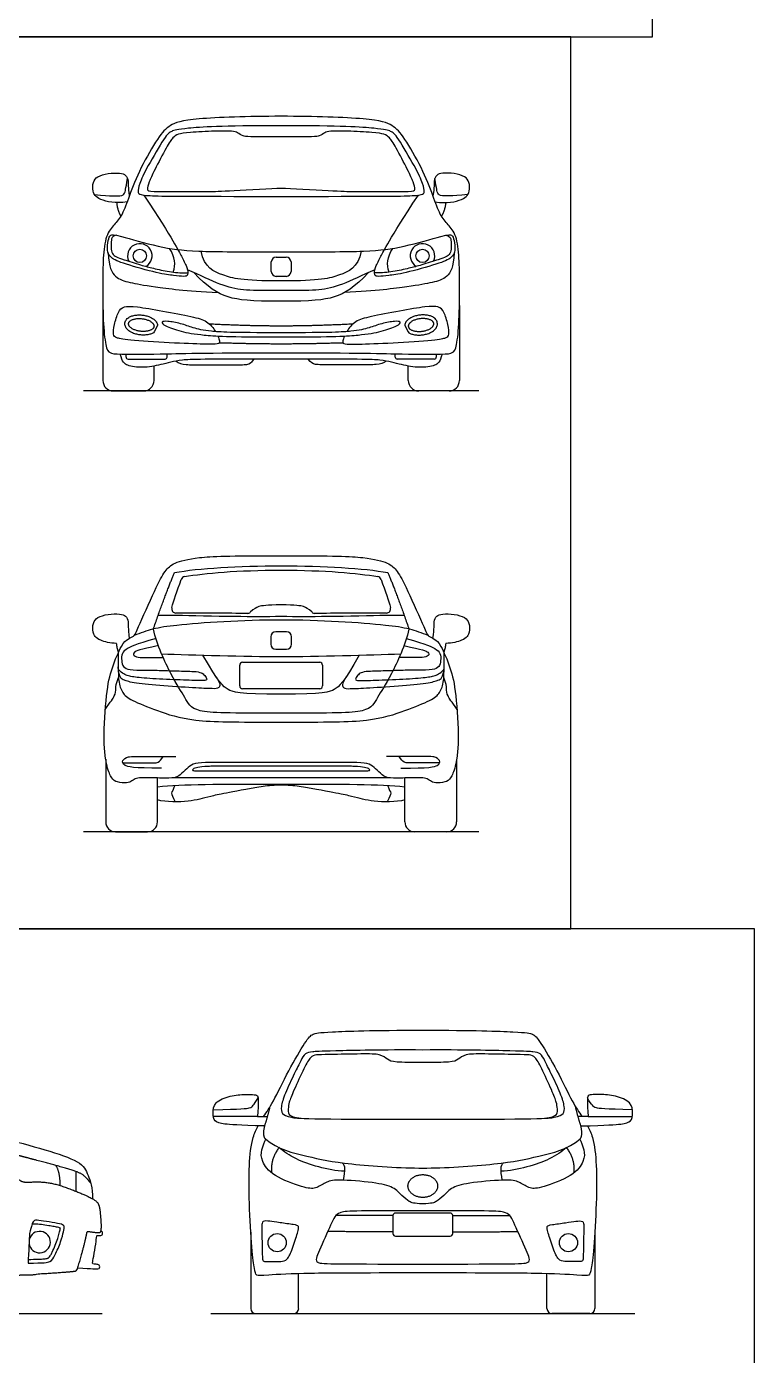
# Model space of a CAD drawing. Header units: millimetres. Extents: x 0.5 to 46.1, y 0.3 to 28.2.
# Drawn here: x 16.62 to 20.35, y 7.51 to 14.32 of the extents above; entities that cross this region are included whole.
import ezdxf

# ---------------------------------------------------------------- set-up
doc = ezdxf.new("R2010")
doc.units = ezdxf.units.MM
for name, color, linetype, true_color in [('AG-DIAGRAM', 7, 'Continuous', 0xfecc66), ('AG-TRANSPORT', 7, 'Continuous', 0x66ccff), ('X-VPRT', 6, 'Continuous', 0xff00ff)]:
    doc.layers.add(name, color=color, linetype=linetype, true_color=true_color)

msp = doc.modelspace()

# ---------------------------------------------------------------- linework, layer by layer
at = {"layer": 'AG-DIAGRAM'}
msp.add_line((12.3647, 7.7245), (17.0037, 7.7245), dxfattribs=at)
for points in [[(18.935, 12.4534), (16.9084, 12.4534)], [(18.935, 10.1938), (16.9084, 10.1938)], [(17.5602, 7.7245), (19.7361, 7.7245)]]:
    msp.add_lwpolyline(points, dxfattribs=at)
at = {"layer": 'AG-TRANSPORT'}
for p, q in [((17.8008, 8.7343), (17.8522, 8.7343)), ((19.4955, 8.7343), (19.7231, 8.7343))]:
    msp.add_line(p, q, dxfattribs=at)
msp.add_lwpolyline([(18.4796, 10.4699), (17.9217, 10.4699), (17.3638, 10.4699)], dxfattribs=at)
for centre, radius in [((17.1969, 13.1456), 0.034), ((18.6465, 13.1456), 0.034), ((17.9013, 8.0879), 0.0466), ((19.395, 8.0879), 0.0466)]:
    msp.add_circle(centre, radius, dxfattribs=at)
for centre, radius, start, end in [((17.1969, 13.1456), 0.0628, 300.75395, 205.43953), ((18.6465, 13.1456), 0.0628, 334.56047, 239.24605), ((17.8957, 13.1144), 0.0246, 90, 180), ((17.9477, 13.1144), 0.0246, 0, 90), ((17.8957, 13.0653), 0.0246, 180, 270), ((17.9477, 13.0653), 0.0246, 270, 0), ((17.0606, 12.8906), 0.0533, 173.22701, 180), ((18.7828, 12.8906), 0.0533, 360, 6.77299), ((17.1365, 12.6272), 0.0105, 180, 270), ((17.3262, 12.6272), 0.0105, 270, 360), ((18.5172, 12.6272), 0.0105, 180, 270), ((18.707, 12.6272), 0.0105, 270, 0), ((17.0606, 12.5067), 0.0533, 180, 270), ((17.2164, 12.5067), 0.0533, 270, 0), ((18.627, 12.5067), 0.0533, 180, 270), ((18.7828, 12.5067), 0.0533, 270, 0), ((17.4301, 11.48), 0.0219, 99.92053, 159.78642), ((18.4133, 11.48), 0.0219, 20.21358, 80.07947), ((17.3821, 11.3367), 0.0219, 164.47433, 269.75123), ((17.7487, 11.3353), 0.0219, 269.81778, 312.21318), ((18.0947, 11.3353), 0.0219, 227.78682, 270.18222), ((18.4613, 11.3367), 0.0219, 270.24877, 15.52567), ((17.8951, 11.1927), 0.0266, 90, 180), ((17.9483, 11.1927), 0.0266, 360, 90), ((17.8951, 11.1563), 0.0266, 180, 270), ((17.9483, 11.1563), 0.0266, 270, 0), ((17.7242, 11.0479), 0.0148, 90, 180), ((18.1192, 11.0479), 0.0148, 360, 90), ((17.7242, 10.9416), 0.0148, 180, 270), ((18.1192, 10.9416), 0.0148, 270, 0), ((17.0722, 10.2443), 0.0505, 180, 270), ((17.2369, 10.2443), 0.0505, 270, 0), ((18.6065, 10.2443), 0.0505, 180, 270), ((18.7712, 10.2443), 0.0505, 270, 0), ((18.5081, 8.2264), 0.0132, 90, 180), ((18.7882, 8.2264), 0.0132, 0, 90), ((16.6833, 8.0907), 0.0549, 188.44222, 166.91617), ((18.5081, 8.1345), 0.0132, 180, 270), ((18.7882, 8.1345), 0.0132, 270, 0), ((17.7916, 7.75), 0.0255, 180, 270), ((17.986, 7.75), 0.0255, 270, 0), ((19.3103, 7.75), 0.0255, 180, 270), ((19.5048, 7.75), 0.0255, 270, 0)]:
    msp.add_arc(centre, radius, start, end, dxfattribs=at)
for points, degree in [([(17.9217, 13.8612), (17.7493, 13.8612), (17.4397, 13.8505), (17.347, 13.8175), (17.2942, 13.7606), (17.1985, 13.5957), (17.1387, 13.446), (17.1078, 13.3524), (17.0653, 13.3063), (17.0214, 13.2552), (17.0073, 13.1364), (17.0073, 13.0025), (17.0073, 12.806), (17.0214, 12.6743), (17.0408, 12.6455), (17.079, 12.6419), (17.2726, 12.6411), (17.5188, 12.6491), (17.9217, 12.6491)], 3), ([(17.9217, 12.6491), (18.3246, 12.6491), (18.5708, 12.6411), (18.7644, 12.6419), (18.8026, 12.6455), (18.822, 12.6743), (18.8361, 12.806), (18.8361, 13.0025), (18.8361, 13.1364), (18.822, 13.2552), (18.7781, 13.3063), (18.7356, 13.3524), (18.7047, 13.446), (18.6449, 13.5957), (18.5492, 13.7606), (18.4964, 13.8175), (18.4037, 13.8505), (18.0941, 13.8612), (17.9217, 13.8612)], 3), ([(17.9217, 13.8131), (17.6102, 13.8131), (17.4033, 13.7985), (17.3565, 13.7848), (17.332, 13.7668), (17.2292, 13.5935), (17.1914, 13.509), (17.1853, 13.4721), (17.1938, 13.4509), (17.4229, 13.4509), (17.9217, 13.4509)], 3), ([(17.9217, 13.4509), (18.4205, 13.4509), (18.6496, 13.4509), (18.6581, 13.4721), (18.652, 13.509), (18.6142, 13.5935), (18.5114, 13.7668), (18.4869, 13.7848), (18.4401, 13.7985), (18.2332, 13.8131), (17.9217, 13.8131)], 3), ([(17.9217, 13.4926), (17.9712, 13.4926), (18.2074, 13.478), (18.289, 13.4751), (18.45, 13.4751), (18.5934, 13.4751), (18.6126, 13.4803), (18.6004, 13.5241), (18.5765, 13.5754), (18.5048, 13.7141), (18.4768, 13.7538), (18.4535, 13.7707), (18.4021, 13.7789), (18.254, 13.7859), (18.1654, 13.7859), (18.1467, 13.7795), (18.1199, 13.7567), (18.0878, 13.7561), (17.9217, 13.7561)], 3), ([(17.1315, 13.4225), (17.0735, 13.4131), (16.9767, 13.4329), (16.9526, 13.4759), (16.9564, 13.5255), (16.9757, 13.5524), (17.0338, 13.5709), (17.0981, 13.5709), (17.1269, 13.5619), (17.1392, 13.5321), (17.1363, 13.5), (17.143, 13.4539)], 3), ([(18.7119, 13.4225), (18.7699, 13.4131), (18.8667, 13.4329), (18.8908, 13.4759), (18.887, 13.5255), (18.8677, 13.5524), (18.8096, 13.5709), (18.7453, 13.5709), (18.7165, 13.5619), (18.7042, 13.5321), (18.7071, 13.5), (18.7004, 13.4539)], 3), ([(16.964, 13.46), (17.0559, 13.4523), (17.1045, 13.4528), (17.1201, 13.4617), (17.1244, 13.4886), (17.1338, 13.5421)], 3), ([(18.8795, 13.46), (18.7875, 13.4523), (18.7389, 13.4528), (18.7233, 13.4617), (18.719, 13.4886), (18.7096, 13.5421)], 3), ([(17.0778, 13.4189), (17.0815, 13.3786), (17.0998, 13.3497)], 2), ([(18.7656, 13.4189), (18.7619, 13.3786), (18.7436, 13.3497)], 2), ([(17.0342, 13.1618), (17.0377, 13.0866), (17.0674, 13.0323), (17.1409, 13.0084), (17.2499, 12.9903), (17.4301, 12.9658), (17.5986, 12.9573)], 3), ([(17.3676, 13.0625), (17.382, 13.1023), (17.3785, 13.1386), (17.3494, 13.184)], 3), ([(18.8092, 13.1618), (18.8057, 13.0866), (18.776, 13.0323), (18.7025, 13.0084), (18.5935, 12.9903), (18.4133, 12.9658), (18.2448, 12.9573)], 3), ([(18.4758, 13.0625), (18.4615, 13.1023), (18.4649, 13.1386), (18.494, 13.184)], 3), ([(17.8711, 13.0653), (17.8711, 13.0898), (17.8711, 13.1144)], 2), ([(17.8957, 13.1389), (17.9217, 13.1389), (17.9477, 13.1389)], 2), ([(17.9723, 13.1144), (17.9723, 13.0898), (17.9723, 13.0653)], 2), ([(17.9217, 12.968), (17.814, 12.968), (17.7242, 12.968), (17.6157, 12.9919), (17.5084, 13.0456), (17.4415, 13.0738)], 3), ([(17.9217, 12.9134), (17.766, 12.9134), (17.6435, 12.9227), (17.5462, 12.9839), (17.474, 13.0598)], 3), ([(17.9477, 13.0407), (17.9217, 13.0407), (17.8957, 13.0407)], 2), ([(18.4019, 13.0738), (18.335, 13.0456), (18.2277, 12.9919), (18.1193, 12.968), (18.0295, 12.968), (17.9217, 12.968)], 3), ([(18.3694, 13.0598), (18.2973, 12.9839), (18.1999, 12.9227), (18.0774, 12.9134), (17.9217, 12.9134)], 3), ([(17.0073, 12.8906), (17.0073, 12.6986), (17.0073, 12.5067)], 2), ([(18.8361, 12.8906), (18.8361, 12.6986), (18.8361, 12.5067)], 2), ([(17.9217, 12.7516), (17.6641, 12.7516), (17.548, 12.758), (17.4675, 12.776), (17.4092, 12.8), (17.3328, 12.8128), (17.3054, 12.8087), (17.3189, 12.7883), (17.4052, 12.7574), (17.5119, 12.7393), (17.646, 12.73), (17.9217, 12.73)], 3), ([(17.9217, 12.73), (18.1974, 12.73), (18.3315, 12.7393), (18.4383, 12.7574), (18.5246, 12.7883), (18.538, 12.8087), (18.5106, 12.8128), (18.4342, 12.8), (18.3759, 12.776), (18.2954, 12.758), (18.1794, 12.7516), (17.9217, 12.7516)], 3), ([(17.9217, 12.786), (17.7568, 12.786), (17.5547, 12.7959)], 2), ([(18.2887, 12.7959), (18.0866, 12.786), (17.9217, 12.786)], 2), ([(17.9217, 12.6938), (17.7947, 12.6938), (17.6044, 12.6991)], 2), ([(18.2391, 12.6991), (18.0487, 12.6938), (17.9217, 12.6938)], 2), ([(17.9217, 12.6163), (17.5136, 12.6163), (17.4045, 12.6163), (17.3036, 12.586), (17.2109, 12.5697), (17.1252, 12.5831), (17.1077, 12.6011), (17.0961, 12.6425)], 3), ([(17.1259, 12.642), (17.1259, 12.6346), (17.1259, 12.6272)], 2), ([(17.1365, 12.6166), (17.2313, 12.6166), (17.3262, 12.6166)], 2), ([(17.3367, 12.6272), (17.3367, 12.6356), (17.3367, 12.644)], 2), ([(17.3838, 12.6066), (17.3959, 12.5939), (17.43, 12.5874), (17.5077, 12.5874), (17.6783, 12.5874), (17.7544, 12.5874), (17.7682, 12.597), (17.7835, 12.6163)], 3), ([(18.7473, 12.6425), (18.7357, 12.6011), (18.7182, 12.5831), (18.6325, 12.5697), (18.5398, 12.586), (18.4389, 12.6163), (18.3298, 12.6163), (17.9217, 12.6163)], 3), ([(18.4596, 12.6066), (18.4475, 12.5939), (18.4134, 12.5874), (18.3358, 12.5874), (18.1651, 12.5874), (18.089, 12.5874), (18.0752, 12.597), (18.0599, 12.6163)], 3), ([(18.5067, 12.6272), (18.5067, 12.6356), (18.5067, 12.644)], 2), ([(18.707, 12.6166), (18.6121, 12.6166), (18.5172, 12.6166)], 2), ([(18.7175, 12.642), (18.7175, 12.6346), (18.7175, 12.6272)], 2), ([(17.2697, 12.5067), (17.2697, 12.5437), (17.2697, 12.5808)], 2), ([(18.5737, 12.5067), (18.5737, 12.5437), (18.5737, 12.5808)], 2), ([(17.0606, 12.4534), (17.1385, 12.4534), (17.2164, 12.4534)], 2), ([(18.7828, 12.4534), (18.7049, 12.4534), (18.627, 12.4534)], 2), ([(17.9217, 10.5496), (17.612, 10.5496), (17.5193, 10.5496), (17.4672, 10.5423), (17.4385, 10.5193), (17.4015, 10.4829), (17.3791, 10.4683), (17.3171, 10.4693), (17.2087, 10.4704), (17.1769, 10.4698), (17.1572, 10.4532), (17.1342, 10.4422), (17.0769, 10.4469), (17.0524, 10.4646), (17.0285, 10.5188), (17.0073, 10.6433), (17.0248, 10.9169), (17.0509, 11.031), (17.1066, 11.1613), (17.1358, 11.1816), (17.1681, 11.1988), (17.1733, 11.205), (17.2822, 11.4541), (17.327, 11.5348), (17.3666, 11.5724), (17.4792, 11.6021), (17.6509, 11.609), (17.9217, 11.609)], 3), ([(17.9217, 11.609), (18.1925, 11.609), (18.3643, 11.6021), (18.4768, 11.5724), (18.5164, 11.5348), (18.5612, 11.4541), (18.6701, 11.205), (18.6753, 11.1988), (18.7076, 11.1816), (18.7368, 11.1613), (18.7925, 11.031), (18.8186, 10.9169), (18.8361, 10.6433), (18.815, 10.5188), (18.791, 10.4646), (18.7665, 10.4469), (18.7092, 10.4422), (18.6863, 10.4532), (18.6665, 10.4698), (18.6347, 10.4704), (18.5263, 10.4693), (18.4643, 10.4683), (18.4419, 10.4829), (18.4049, 10.5193), (18.3762, 10.5423), (18.3241, 10.5496), (18.2314, 10.5496), (17.9217, 10.5496)], 3), ([(17.2662, 11.2323), (17.3339, 11.4283), (17.375, 11.5225)], 2), ([(17.375, 11.5225), (17.4963, 11.545), (17.7031, 11.5569), (17.9217, 11.5569)], 3), ([(17.4263, 11.5016), (17.5317, 11.52), (17.6968, 11.5348), (17.9217, 11.5348)], 3), ([(17.9217, 11.5569), (18.1403, 11.5569), (18.3472, 11.545), (18.4684, 11.5225)], 3), ([(17.9217, 11.5348), (18.1466, 11.5348), (18.3118, 11.52), (18.4171, 11.5016)], 3), ([(18.4684, 11.5225), (18.5096, 11.4283), (18.5772, 11.2323)], 2), ([(17.3609, 11.3426), (17.3708, 11.3781), (17.387, 11.4264), (17.4095, 11.4875)], 3), ([(18.4339, 11.4875), (18.4564, 11.4264), (18.4726, 11.3781), (18.4825, 11.3426)], 3), ([(17.7487, 11.3133), (17.6462, 11.3137), (17.524, 11.3141), (17.382, 11.3148)], 3), ([(18.4614, 11.3148), (18.3194, 11.3141), (18.1972, 11.3137), (18.0947, 11.3133)], 3), ([(17.2798, 11.1837), (17.1698, 11.1544), (17.1273, 11.1306), (17.1035, 11.1107), (17.1022, 11.0701), (17.1106, 11.0373), (17.1389, 11.0232), (17.2206, 11.0219), (17.2914, 11.0219), (17.3859, 11.018), (17.4824, 11.0167), (17.5146, 11.0097), (17.5294, 10.9968), (17.5454, 10.9717), (17.5274, 10.9685), (17.4798, 10.9691), (17.3325, 10.9743), (17.191, 10.9826), (17.137, 10.9916), (17.1074, 11.0032), (17.0861, 11.0277)], 3), ([(17.9217, 10.8018), (17.6584, 10.8018), (17.4623, 10.8018), (17.4348, 10.8783), (17.3642, 10.9783), (17.2858, 11.1499), (17.2662, 11.2323)], 3), ([(17.8685, 11.1927), (17.8685, 11.1745), (17.8685, 11.1563)], 2), ([(17.9217, 11.2193), (17.9084, 11.2193), (17.8951, 11.2193)], 2), ([(18.5772, 11.2323), (18.5576, 11.1499), (18.4792, 10.9783), (18.4086, 10.8783), (18.3811, 10.8018), (18.185, 10.8018), (17.9217, 10.8018)], 3), ([(17.9483, 11.2193), (17.935, 11.2193), (17.9217, 11.2193)], 2), ([(17.9749, 11.1563), (17.9749, 11.1745), (17.9749, 11.1927)], 2), ([(18.5636, 11.1837), (18.6736, 11.1544), (18.7161, 11.1306), (18.7399, 11.1107), (18.7412, 11.0701), (18.7328, 11.0373), (18.7045, 11.0232), (18.6228, 11.0219), (18.5521, 11.0219), (18.4575, 11.018), (18.361, 11.0167), (18.3288, 11.0097), (18.3141, 10.9968), (18.298, 10.9717), (18.316, 10.9685), (18.3636, 10.9691), (18.5109, 10.9743), (18.6524, 10.9826), (18.7064, 10.9916), (18.736, 11.0032), (18.7573, 11.0277)], 3), ([(17.0878, 11.1144), (17.0801, 11.1347), (17.0778, 11.1592)], 2), ([(17.0851, 11.1086), (17.0862, 11.0269), (17.0854, 10.9634), (17.1061, 10.9038), (17.145, 10.8705), (17.28, 10.8165), (17.4555, 10.7561), (17.6882, 10.7561), (17.9217, 10.7561)], 3), ([(17.292, 11.1479), (17.1935, 11.1273), (17.1617, 11.1143), (17.1633, 11.0966), (17.1919, 11.0846), (17.2362, 11.0872), (17.3165, 11.0872)], 3), ([(17.3085, 11.106), (17.4677, 11.1006), (17.7395, 11.0921), (17.9217, 11.0921)], 3), ([(17.8951, 11.1297), (17.9084, 11.1297), (17.9217, 11.1297)], 2), ([(17.9217, 11.1297), (17.935, 11.1297), (17.9483, 11.1297)], 2), ([(17.9217, 10.7561), (18.1552, 10.7561), (18.3879, 10.7561), (18.5634, 10.8165), (18.6984, 10.8705), (18.7373, 10.9038), (18.758, 10.9634), (18.7572, 11.0269), (18.7583, 11.1086)], 3), ([(17.9217, 11.0921), (18.1039, 11.0921), (18.3757, 11.1006), (18.5349, 11.106)], 3), ([(18.5514, 11.1479), (18.6499, 11.1273), (18.6817, 11.1143), (18.6801, 11.0966), (18.6515, 11.0846), (18.6072, 11.0872), (18.5269, 11.0872)], 3), ([(18.7656, 11.1592), (18.7633, 11.1347), (18.7556, 11.1144)], 2), ([(17.588, 10.9887), (17.6124, 10.9504), (17.6045, 10.927), (17.574, 10.927), (17.5046, 10.9297), (17.3139, 10.9413), (17.1635, 10.955), (17.1108, 10.9721), (17.0989, 10.9796), (17.0865, 11.0083), (17.0859, 11.0394)], 3), ([(17.9217, 10.8993), (17.7007, 10.8993), (17.6469, 10.9192), (17.6017, 10.9573), (17.5208, 11.0993)], 3), ([(17.7094, 10.9416), (17.7094, 10.9947), (17.7094, 11.0479)], 2), ([(17.7242, 11.0626), (17.8229, 11.0626), (17.9217, 11.0626)], 2), ([(18.3226, 11.0993), (18.2417, 10.9573), (18.1965, 10.9192), (18.1427, 10.8993), (17.9217, 10.8993)], 3), ([(17.9217, 11.0626), (18.0205, 11.0626), (18.1192, 11.0626)], 2), ([(18.134, 11.0479), (18.134, 10.9947), (18.134, 10.9416)], 2), ([(18.2554, 10.9887), (18.231, 10.9504), (18.2389, 10.927), (18.2694, 10.927), (18.3388, 10.9297), (18.5295, 10.9413), (18.6799, 10.955), (18.7326, 10.9721), (18.7446, 10.9796), (18.7569, 11.0083), (18.7575, 11.0394)], 3), ([(17.0198, 10.8214), (17.0485, 10.8619), (17.0713, 10.8911), (17.0739, 10.9286), (17.0751, 10.9518), (17.0876, 10.9845)], 3), ([(18.8236, 10.8214), (18.7949, 10.8619), (18.7721, 10.8911), (18.7695, 10.9286), (18.7683, 10.9518), (18.7558, 10.9845)], 3), ([(17.9217, 10.9268), (17.8229, 10.9268), (17.7242, 10.9268)], 2), ([(18.1192, 10.9268), (18.0205, 10.9268), (17.9217, 10.9268)], 2), ([(17.0217, 10.5653), (17.0217, 10.4048), (17.0217, 10.2443)], 2), ([(17.3072, 10.5198), (17.1613, 10.5198), (17.1087, 10.5323), (17.1055, 10.5605), (17.1316, 10.5808), (17.1748, 10.5798), (17.3812, 10.5798)], 3), ([(17.1091, 10.5471), (17.2264, 10.5471), (17.2743, 10.5471), (17.2967, 10.5471), (17.3165, 10.5798)], 3), ([(18.5362, 10.5198), (18.6821, 10.5198), (18.7347, 10.5323), (18.7379, 10.5605), (18.7118, 10.5808), (18.6686, 10.5798), (18.4622, 10.5798)], 3), ([(18.7343, 10.5471), (18.617, 10.5471), (18.5691, 10.5471), (18.5467, 10.5471), (18.5269, 10.5798)], 3), ([(18.8217, 10.5653), (18.8217, 10.4048), (18.8217, 10.2443)], 2), ([(17.9217, 10.5299), (17.624, 10.5299), (17.5334, 10.5299), (17.4921, 10.5248), (17.4658, 10.5152), (17.4647, 10.5063), (17.4767, 10.5063), (17.9217, 10.5063)], 3), ([(17.9217, 10.5063), (18.3667, 10.5063), (18.3787, 10.5063), (18.3777, 10.5152), (18.3513, 10.5248), (18.31, 10.5299), (18.2194, 10.5299), (17.9217, 10.5299)], 3), ([(17.2874, 10.2443), (17.2874, 10.3569), (17.2874, 10.4696)], 2), ([(17.9217, 10.4367), (17.5977, 10.4367), (17.4185, 10.4367), (17.2874, 10.4227)], 3), ([(17.3748, 10.4298), (17.3695, 10.4081), (17.3502, 10.3919), (17.3674, 10.3742), (17.3773, 10.3477)], 3), ([(17.9217, 10.4324), (17.889, 10.4324), (17.8583, 10.4302), (17.829, 10.4266)], 3), ([(18.556, 10.4227), (18.4249, 10.4367), (18.2457, 10.4367), (17.9217, 10.4367)], 3), ([(18.0144, 10.4266), (17.9851, 10.4302), (17.9544, 10.4324), (17.9217, 10.4324)], 3), ([(18.4686, 10.4298), (18.4739, 10.4081), (18.4932, 10.3919), (18.476, 10.3742), (18.4661, 10.3477)], 3), ([(18.556, 10.2443), (18.556, 10.3569), (18.556, 10.4696)], 2), ([(17.0722, 10.1938), (17.1545, 10.1938), (17.2369, 10.1938)], 2), ([(18.7712, 10.1938), (18.6889, 10.1938), (18.6065, 10.1938)], 2), ([(18.6482, 9.0751), (18.4402, 9.0767), (18.1354, 9.0695), (18.0804, 9.0668), (18.0428, 9.0598), (18.0241, 9.0242), (17.9932, 8.962), (17.9379, 8.846), (17.9191, 8.7811), (17.9241, 8.7472), (17.9593, 8.73), (18.0425, 8.7202), (18.6482, 8.7202)], 3), ([(18.6482, 8.7202), (19.2538, 8.7202), (19.337, 8.73), (19.3722, 8.7472), (19.3773, 8.7811), (19.3584, 8.846), (19.3031, 8.962), (19.2722, 9.0242), (19.2535, 9.0598), (19.2159, 9.0668), (19.1609, 9.0695), (18.8561, 9.0767), (18.6482, 9.0751)], 3), ([(18.6482, 9.0115), (18.5932, 9.0115), (18.4973, 9.0115), (18.4676, 9.0249), (18.4337, 9.0554), (18.3483, 9.0554), (18.151, 9.0521), (18.0982, 9.0508), (18.0727, 9.0433), (18.043, 8.9914), (17.9827, 8.8611), (17.9596, 8.8021), (17.9601, 8.7811), (17.9513, 8.7322), (18.0235, 8.7255)], 3), ([(19.2728, 8.7255), (19.3451, 8.7322), (19.3363, 8.7811), (19.3367, 8.8021), (19.3136, 8.8611), (19.2533, 8.9914), (19.2236, 9.0433), (19.1981, 9.0508), (19.1453, 9.0521), (18.9481, 9.0554), (18.8626, 9.0554), (18.8287, 9.0249), (18.799, 9.0115), (18.7031, 9.0115), (18.6482, 9.0115)], 3), ([(17.8371, 8.6858), (17.6994, 8.6902), (17.621, 8.6953), (17.5769, 8.7072), (17.5711, 8.7493), (17.5735, 8.8077), (17.6617, 8.8432), (17.7419, 8.8485), (17.7877, 8.8458), (17.8059, 8.8436), (17.8045, 8.809), (17.8008, 8.7343)], 3), ([(17.5727, 8.7682), (17.7192, 8.7729), (17.77, 8.7778), (17.7739, 8.7877), (17.7934, 8.8111), (17.8035, 8.8304)], 3), ([(19.4592, 8.6858), (19.597, 8.6902), (19.6753, 8.6953), (19.7194, 8.7072), (19.7252, 8.7493), (19.7228, 8.8077), (19.6346, 8.8432), (19.5544, 8.8485), (19.5086, 8.8458), (19.4904, 8.8436), (19.4918, 8.809), (19.4955, 8.7343)], 3), ([(19.7236, 8.7682), (19.5771, 8.7729), (19.5263, 8.7778), (19.5225, 8.7877), (19.5029, 8.8111), (19.4928, 8.8304)], 3), ([(17.8008, 8.7343), (17.687, 8.7343), (17.5732, 8.7343)], 2), ([(17.8371, 8.6858), (17.8537, 8.7343), (17.8649, 8.7851)], 2), ([(19.4592, 8.6858), (19.4426, 8.7343), (19.4315, 8.7851)], 2), ([(19.4955, 8.7343), (19.4698, 8.7343), (19.4441, 8.7343)], 2), ([(17.8425, 8.6183), (17.8262, 8.6333), (17.8371, 8.6858)], 2), ([(19.4538, 8.6183), (19.4701, 8.6333), (19.4592, 8.6858)], 2), ([(18.6482, 8.2868), (18.6003, 8.2881), (18.581, 8.2958), (18.5398, 8.3277), (18.503, 8.373), (18.408, 8.3964), (18.1946, 8.4139), (18.1506, 8.3972), (18.0974, 8.3626), (18.0468, 8.3659), (17.8719, 8.4294), (17.8185, 8.5088), (17.8174, 8.5617), (17.8386, 8.6057), (17.8425, 8.6183)], 3), ([(17.8425, 8.6183), (17.9016, 8.5671), (18.0647, 8.5277), (18.2367, 8.4897), (18.5399, 8.4701), (18.6482, 8.4701)], 3), ([(18.6482, 8.4701), (18.7564, 8.4701), (19.0596, 8.4897), (19.2316, 8.5277), (19.3947, 8.5671), (19.4538, 8.6183)], 3), ([(19.4538, 8.6183), (19.4578, 8.6057), (19.4789, 8.5617), (19.4778, 8.5088), (19.4245, 8.4294), (19.2495, 8.3659), (19.1989, 8.3626), (19.1457, 8.3972), (19.1017, 8.4139), (18.8883, 8.3964), (18.7933, 8.373), (18.7565, 8.3277), (18.7153, 8.2958), (18.696, 8.2881), (18.6482, 8.2868)], 3), ([(17.9104, 8.5753), (17.865, 8.5123), (17.8725, 8.4458)], 2), ([(19.4238, 8.4458), (19.4313, 8.5123), (19.3859, 8.5753)], 2), ([(16.7873, 8.3808), (16.7909, 8.44), (16.7673, 8.4831)], 2), ([(16.8711, 8.3505), (16.8711, 8.42), (16.8711, 8.4516)], 2), ([(18.2344, 8.497), (18.2509, 8.4824), (18.2492, 8.4631), (18.2403, 8.4079)], 3), ([(19.056, 8.4079), (19.0471, 8.4631), (19.0454, 8.4824), (19.0619, 8.497)], 3), ([(18.6482, 8.2516), (18.2881, 8.2516), (18.2074, 8.2497), (18.184, 8.1962), (18.109, 8.0309), (18.0885, 7.9783), (18.1582, 7.9783), (18.6482, 7.9783)], 3), ([(18.6482, 7.9783), (19.1381, 7.9783), (19.2078, 7.9783), (19.1873, 8.0309), (19.1123, 8.1962), (19.089, 8.2497), (19.0082, 8.2516), (18.6482, 8.2516)], 3), ([(16.6241, 7.9822), (16.7056, 7.9842), (16.7399, 7.9856), (16.7609, 8.0198), (16.7938, 8.0962), (16.8065, 8.1468), (16.8123, 8.1756), (16.7926, 8.1838), (16.7312, 8.195), (16.6742, 8.2021), (16.6485, 8.2051), (16.642, 8.1746), (16.6306, 8.134)], 3), ([(17.825, 8.0299), (17.8242, 8.0567), (17.8226, 8.1525), (17.8226, 8.1726), (17.8236, 8.2017), (17.8613, 8.1977), (17.9098, 8.1909), (17.9946, 8.1793), (18.0139, 8.1743), (18.0088, 8.1485), (17.9796, 8.0528), (17.9525, 7.9958), (17.9233, 7.9911), (17.8697, 7.9904), (17.844, 7.9904), (17.8273, 7.9921), (17.8258, 8.0032), (17.825, 8.0299)], 3), ([(18.4949, 8.2264), (18.338, 8.2264), (18.2019, 8.2264)], 2), ([(18.4949, 8.2264), (18.4949, 8.1805), (18.4949, 8.1345)], 2), ([(18.6482, 8.2396), (18.5781, 8.2396), (18.5081, 8.2396)], 2), ([(18.7882, 8.2396), (18.7182, 8.2396), (18.6482, 8.2396)], 2), ([(18.8015, 8.1345), (18.8015, 8.1805), (18.8015, 8.2264)], 2), ([(18.8015, 8.2264), (18.9583, 8.2264), (19.0944, 8.2264)], 2), ([(19.4713, 8.0299), (19.4721, 8.0567), (19.4737, 8.1525), (19.4737, 8.1726), (19.4727, 8.2017), (19.435, 8.1977), (19.3865, 8.1909), (19.3017, 8.1793), (19.2824, 8.1743), (19.2875, 8.1485), (19.3167, 8.0528), (19.3438, 7.9958), (19.373, 7.9911), (19.4266, 7.9904), (19.4523, 7.9904), (19.469, 7.9921), (19.4705, 8.0032), (19.4713, 8.0299)], 3), ([(16.8762, 7.9593), (16.9584, 7.9533), (16.9878, 7.9525), (16.9903, 7.9583), (16.992, 7.9695), (16.9859, 7.9761), (16.9582, 7.9783), (16.9529, 7.9811), (16.9565, 7.9962), (16.9691, 8.0687), (16.9758, 8.1203), (16.9764, 8.1261), (16.9904, 8.1248), (17.0023, 8.125), (17.0064, 8.1293), (17.0064, 8.1439), (17.0023, 8.1459), (16.9959, 8.1476)], 3), ([(17.7661, 8.1419), (17.7661, 7.946), (17.7661, 7.75)], 2), ([(18.4949, 8.1431), (18.3611, 8.1431), (18.1607, 8.1449)], 2), ([(18.5081, 8.1213), (18.5781, 8.1213), (18.6482, 8.1213)], 2), ([(18.6482, 8.1213), (18.7182, 8.1213), (18.7882, 8.1213)], 2), ([(18.8015, 8.1431), (18.9353, 8.1431), (19.1356, 8.1449)], 2), ([(19.5302, 8.1419), (19.5302, 7.946), (19.5302, 7.75)], 2), ([(18.0114, 7.75), (18.0114, 7.8392), (18.0114, 7.9284)], 2), ([(19.2849, 7.75), (19.2849, 7.8392), (19.2849, 7.9284)], 2), ([(17.7916, 7.7245), (17.8888, 7.7245), (17.986, 7.7245)], 2), ([(19.5048, 7.7245), (19.4075, 7.7245), (19.3103, 7.7245)], 2)]:
    msp.add_open_spline(points, degree=degree, dxfattribs=at)
for points, knots in [([(17.9217, 13.7561), (17.7556, 13.7561), (17.7235, 13.7567), (17.6967, 13.7795), (17.678, 13.7859), (17.5894, 13.7859), (17.4413, 13.7789), (17.39, 13.7707), (17.3666, 13.7538), (17.3386, 13.7141), (17.2669, 13.5754), (17.243, 13.5241), (17.2308, 13.4803), (17.25, 13.4751), (17.3934, 13.4751), (17.5544, 13.4751), (17.636, 13.478), (17.8722, 13.4926), (17.9217, 13.4926)], [5.150011, 5.150011, 5.150011, 5.150011, 5.471886, 5.793762, 6.115638, 6.437513, 6.759389, 7.081265, 7.40314, 7.725016, 8.046892, 8.368767, 8.690643, 9.012519, 9.334394, 9.65627, 9.978146, 10.300021, 10.300021, 10.300021, 10.300021]), ([(17.2182, 13.4573), (17.3723, 13.2207), (17.4167, 13.1275), (17.4419, 13.0851), (17.4455, 13.044), (17.4261, 13.039), (17.3735, 13.0448), (17.3008, 13.0534), (17.1071, 13.1067), (17.0424, 13.1355), (17.0287, 13.1722), (17.033, 13.2291), (17.0467, 13.2564), (17.0675, 13.2564), (17.3045, 13.1879), (17.4609, 13.1666), (17.7213, 13.1666), (17.9217, 13.1666)], [-6.268558, -6.268558, -6.268558, -6.268558, -5.852599, -5.434556, -5.016513, -4.59847, -4.180428, -3.762385, -3.344342, -2.926299, -2.508257, -2.090214, -1.672171, -1.254128, -0.836086, -0.418043, 0, 0, 0, 0]), ([(17.9217, 13.1666), (18.1221, 13.1666), (18.3825, 13.1666), (18.5389, 13.1879), (18.7759, 13.2564), (18.7967, 13.2564), (18.8104, 13.2291), (18.8147, 13.1722), (18.8011, 13.1355), (18.7363, 13.1067), (18.5426, 13.0534), (18.4699, 13.0448), (18.4174, 13.039), (18.3979, 13.044), (18.4015, 13.0851), (18.4267, 13.1275), (18.4711, 13.2207), (18.6252, 13.4573)], [0, 0, 0, 0, 0.418043, 0.836086, 1.254128, 1.672171, 2.090214, 2.508257, 2.926299, 3.344342, 3.762385, 4.180428, 4.59847, 5.016513, 5.434556, 5.852599, 6.268558, 6.268558, 6.268558, 6.268558]), ([(17.0747, 13.2521), (17.0545, 13.2446), (17.0499, 13.2293), (17.0488, 13.1876), (17.0526, 13.1547), (17.0763, 13.1405), (17.1043, 13.1298), (17.2083, 13.0969), (17.2611, 13.0828), (17.3478, 13.0635), (17.4031, 13.0583), (17.443, 13.0596)], [0, 0, 0, 0, 0.188732, 0.377464, 0.566196, 0.754927, 0.943659, 1.132391, 1.321123, 1.509855, 1.692394, 1.692394, 1.692394, 1.692394]), ([(18.7687, 13.2521), (18.7889, 13.2446), (18.7935, 13.2293), (18.7946, 13.1876), (18.7908, 13.1547), (18.7671, 13.1405), (18.7391, 13.1298), (18.6351, 13.0969), (18.5823, 13.0828), (18.4956, 13.0635), (18.4403, 13.0583), (18.4004, 13.0596)], [0, 0, 0, 0, 0.188732, 0.377464, 0.566196, 0.754927, 0.943659, 1.132391, 1.321123, 1.509855, 1.692394, 1.692394, 1.692394, 1.692394]), ([(17.9217, 13.017), (17.7183, 13.017), (17.6273, 13.0439), (17.5273, 13.0837), (17.5113, 13.1697)], [1.620932, 1.620932, 1.620932, 1.620932, 2.431398, 3.212075, 3.212075, 3.212075, 3.212075]), ([(18.3321, 13.1697), (18.3161, 13.0837), (18.2161, 13.0439), (18.1251, 13.017), (17.9217, 13.017)], [0.029789, 0.029789, 0.029789, 0.029789, 0.810466, 1.620932, 1.620932, 1.620932, 1.620932]), ([(17.5971, 12.7347), (17.6014, 12.7251), (17.6094, 12.7013), (17.6039, 12.6958), (17.5931, 12.6941), (17.5823, 12.6923), (17.5462, 12.6923), (17.3555, 12.6987), (17.1188, 12.7145), (17.0733, 12.7261), (17.0581, 12.7372), (17.0645, 12.7903), (17.0861, 12.8637), (17.1118, 12.8877), (17.1712, 12.8877), (17.3118, 12.8643), (17.4739, 12.8323), (17.5433, 12.8142), (17.5732, 12.7773), (17.5853, 12.7573)], [4.020719, 4.020719, 4.020719, 4.020719, 4.188158, 4.487793, 4.487793, 4.487793, 4.787428, 5.087063, 5.386698, 5.686333, 5.985968, 6.285604, 6.585239, 6.884874, 7.184509, 7.484144, 7.783779, 8.083414, 8.38305, 8.38305, 8.38305, 8.38305]), ([(18.2463, 12.7347), (18.2421, 12.7251), (18.2341, 12.7013), (18.2395, 12.6958), (18.2503, 12.6941), (18.2611, 12.6923), (18.2972, 12.6923), (18.4879, 12.6987), (18.7247, 12.7145), (18.7701, 12.7261), (18.7853, 12.7372), (18.7789, 12.7903), (18.7573, 12.8637), (18.7317, 12.8877), (18.6722, 12.8877), (18.5316, 12.8643), (18.3695, 12.8323), (18.3001, 12.8142), (18.2702, 12.7773), (18.2581, 12.7573)], [4.020719, 4.020719, 4.020719, 4.020719, 4.188158, 4.487793, 4.487793, 4.487793, 4.787428, 5.087063, 5.386698, 5.686333, 5.985968, 6.285604, 6.585239, 6.884874, 7.184509, 7.484144, 7.783779, 8.083414, 8.38305, 8.38305, 8.38305, 8.38305]), ([(17.288, 12.7898), (17.2873, 12.796), (17.2824, 12.8081), (17.2664, 12.8238), (17.2455, 12.8343), (17.2227, 12.8406), (17.2017, 12.8433), (17.1808, 12.8431), (17.1614, 12.8399), (17.1463, 12.8341), (17.1359, 12.8275), (17.1286, 12.8206), (17.1232, 12.8122), (17.1204, 12.8028), (17.1199, 12.79), (17.1261, 12.7748), (17.142, 12.7591), (17.163, 12.7486), (17.1858, 12.7423), (17.2068, 12.7396), (17.2277, 12.7398), (17.247, 12.7431), (17.2621, 12.7488), (17.2698, 12.7536), (17.288, 12.7898)], [0, 0, 0, 0, 0.067293, 0.137467, 0.239, 0.317994, 0.393336, 0.467464, 0.543359, 0.604969, 0.641041, 0.676699, 0.712592, 0.748268, 0.782517, 0.849809, 0.919983, 1.021516, 1.10051, 1.175852, 1.249981, 1.325875, 1.387485, 1.423557, 1.423557, 1.423557, 1.423557]), ([(18.5554, 12.7898), (18.5561, 12.796), (18.561, 12.8081), (18.577, 12.8238), (18.5979, 12.8343), (18.6207, 12.8406), (18.6417, 12.8433), (18.6626, 12.8431), (18.682, 12.8399), (18.6971, 12.8341), (18.7075, 12.8275), (18.7148, 12.8206), (18.7202, 12.8122), (18.723, 12.8028), (18.7235, 12.79), (18.7173, 12.7748), (18.7014, 12.7591), (18.6804, 12.7486), (18.6576, 12.7423), (18.6366, 12.7396), (18.6158, 12.7398), (18.5964, 12.7431), (18.5813, 12.7488), (18.5736, 12.7536), (18.5554, 12.7898)], [0, 0, 0, 0, 0.067293, 0.137467, 0.239, 0.317994, 0.393336, 0.467464, 0.543359, 0.604969, 0.641041, 0.676699, 0.712592, 0.748268, 0.782517, 0.849809, 0.919983, 1.021516, 1.10051, 1.175852, 1.249981, 1.325875, 1.387485, 1.423557, 1.423557, 1.423557, 1.423557]), ([(17.0778, 11.1592), (17.0439, 11.1602), (16.974, 11.178), (16.9526, 11.2163), (16.9564, 11.2658), (16.9757, 11.2928), (17.0338, 11.3112), (17.0981, 11.3112), (17.1269, 11.3022), (17.1392, 11.2725), (17.1363, 11.2403), (17.143, 11.185)], [0, 0, 0, 0, 0.136136, 0.338843, 0.54155, 0.744256, 0.946963, 1.14967, 1.352376, 1.555083, 1.75779, 1.75779, 1.75779, 1.75779]), ([(17.9217, 11.3566), (17.8469, 11.3566), (17.801, 11.3491), (17.7847, 11.3382), (17.7635, 11.319)], [4.0023815, 4.0023815, 4.0023815, 4.0023815, 4.294717, 4.5622489, 4.5622489, 4.5622489, 4.5622489]), ([(18.0799, 11.319), (18.0587, 11.3382), (18.0425, 11.3491), (17.9966, 11.3566), (17.9217, 11.3566)], [3.4425141, 3.4425141, 3.4425141, 3.4425141, 3.7100461, 4.0023815, 4.0023815, 4.0023815, 4.0023815]), ([(18.7004, 11.185), (18.7071, 11.2403), (18.7042, 11.2725), (18.7165, 11.3022), (18.7453, 11.3112), (18.8096, 11.3112), (18.8677, 11.2928), (18.887, 11.2658), (18.8908, 11.2163), (18.8694, 11.178), (18.7995, 11.1602), (18.7656, 11.1592)], [-1.82436, -1.82436, -1.82436, -1.82436, -1.621653, -1.418946, -1.21624, -1.013533, -0.810827, -0.60812, -0.405413, -0.202707, -0.06657, -0.06657, -0.06657, -0.06657]), ([(17.9217, 11.2786), (17.7255, 11.2797), (17.4247, 11.2587), (17.2713, 11.2376), (17.1993, 11.2126), (17.167, 11.1994)], [3.085149, 3.085149, 3.085149, 3.085149, 4.859493, 5.584799, 6.170298, 6.170298, 6.170298, 6.170298]), ([(17.2912, 11.3038), (17.3228, 11.3039), (17.3864, 11.3047), (17.695, 11.297), (17.842, 11.2979), (17.9217, 11.2986)], [-2.430004, -2.430004, -2.430004, -2.430004, -1.872117, -0.885684, 0, 0, 0, 0]), ([(17.9217, 11.2986), (18.0014, 11.2979), (18.1484, 11.297), (18.457, 11.3047), (18.5206, 11.3039), (18.5522, 11.3038)], [0, 0, 0, 0, 0.885684, 1.872117, 2.430004, 2.430004, 2.430004, 2.430004]), ([(18.6764, 11.1994), (18.6441, 11.2126), (18.5721, 11.2376), (18.4187, 11.2587), (18.1179, 11.2797), (17.9217, 11.2786)], [0, 0, 0, 0, 0.5855, 1.310805, 3.085149, 3.085149, 3.085149, 3.085149]), ([(17.829, 10.4266), (17.6479, 10.3945), (17.5438, 10.3738), (17.4624, 10.3459), (17.3327, 10.3459), (17.2874, 10.3569)], [1.995282, 1.995282, 1.995282, 1.995282, 2.477601, 3.007386, 3.53717, 3.53717, 3.53717, 3.53717]), ([(18.556, 10.3569), (18.5107, 10.3459), (18.381, 10.3459), (18.2996, 10.3738), (18.1955, 10.3945), (18.0144, 10.4266)], [0, 0, 0, 0, 0.529784, 1.059569, 1.541887, 1.541887, 1.541887, 1.541887]), ([(17.8319, 8.7343), (17.8472, 8.7575), (17.8786, 8.8019), (17.9586, 8.9708), (18.0529, 9.1304), (18.0826, 9.1601), (18.1295, 9.1668), (18.3859, 9.1769), (18.6482, 9.1769)], [-3.544237, -3.544237, -3.544237, -3.544237, -3.006011, -2.404809, -1.803607, -1.202405, -0.601202, 0, 0, 0, 0]), ([(18.6482, 9.1769), (18.9104, 9.1769), (19.1668, 9.1668), (19.2137, 9.1601), (19.2435, 9.1304), (19.3377, 8.9708), (19.4177, 8.8019), (19.4491, 8.7575), (19.4644, 8.7343)], [0, 0, 0, 0, 0.601202, 1.202405, 1.803607, 2.404809, 3.006011, 3.544237, 3.544237, 3.544237, 3.544237]), ([(15.9317, 8.7239), (16.0567, 8.7181), (16.2258, 8.6851), (16.4832, 8.6282), (16.7174, 8.5625), (16.9005, 8.5041), (16.9303, 8.4383), (16.9548, 8.3709), (16.9538, 8.3129)], [10.670044, 10.670044, 10.670044, 10.670044, 11.325055, 11.980066, 12.635077, 13.290088, 13.945099, 14.588229, 14.588229, 14.588229, 14.588229]), ([(18.6482, 7.9324), (18.2985, 7.9324), (18.0472, 7.9316), (17.8282, 7.9207), (17.7924, 7.9161), (17.7853, 7.9467), (17.7719, 8.0367), (17.7563, 8.3), (17.7563, 8.4899), (17.7694, 8.6139), (17.7938, 8.6692), (17.8032, 8.6869)], [9.018034, 9.018034, 9.018034, 9.018034, 9.619236, 10.220439, 10.821641, 11.422843, 12.024045, 12.625248, 13.22645, 13.827652, 14.160522, 14.160522, 14.160522, 14.160522]), ([(19.4932, 8.6869), (19.5025, 8.6692), (19.5269, 8.6139), (19.54, 8.4899), (19.54, 8.3), (19.5245, 8.0367), (19.5111, 7.9467), (19.5039, 7.9161), (19.4681, 7.9207), (19.2491, 7.9316), (18.9978, 7.9324), (18.6482, 7.9324)], [3.875546, 3.875546, 3.875546, 3.875546, 4.208416, 4.809618, 5.41082, 6.012023, 6.613225, 7.214427, 7.81563, 8.416832, 9.018034, 9.018034, 9.018034, 9.018034]), ([(18.2465, 8.454), (18.1619, 8.4571), (17.9957, 8.5083), (17.9385, 8.5531), (17.9104, 8.5753)], [0, 0, 0, 0, 0.911175, 1.503869, 1.503869, 1.503869, 1.503869]), ([(19.3859, 8.5753), (19.3578, 8.5531), (19.3006, 8.5083), (19.1344, 8.4571), (19.0498, 8.454)], [0.44867, 0.44867, 0.44867, 0.44867, 1.041363, 1.952538, 1.952538, 1.952538, 1.952538]), ([(16.6236, 8.0018), (16.6418, 8.0023), (16.6695, 8.003), (16.7005, 8.0042), (16.7151, 8.0056), (16.7212, 8.0067), (16.7256, 8.0081), (16.7298, 8.0106), (16.7346, 8.0161), (16.7405, 8.0257), (16.7502, 8.0454), (16.7627, 8.0738), (16.7753, 8.1066), (16.7834, 8.1352), (16.7876, 8.1531), (16.7891, 8.1617), (16.7893, 8.1629), (16.7866, 8.1638), (16.7761, 8.1665), (16.756, 8.1704), (16.7213, 8.1763), (16.6906, 8.1804), (16.6694, 8.1827), (16.6445, 8.1829)], [0, 0, 0, 0, 0.178802, 0.272243, 0.303651, 0.322769, 0.333662, 0.34861, 0.370269, 0.404286, 0.459228, 0.585747, 0.708591, 0.8033, 0.877896, 0.888979, 0.888979, 0.888979, 0.916678, 0.995148, 1.090216, 1.261561, 1.439464, 1.439464, 1.439464, 1.439464]), ([(16.6306, 8.134), (16.6303, 8.1175), (16.6283, 8.0559), (16.6244, 8.0138), (16.6241, 7.9843), (16.6241, 7.9822)], [1.8355849, 1.8355849, 1.8355849, 1.8355849, 1.9688542, 2.34524, 2.3741757, 2.3741757, 2.3741757, 2.3741757])]:
    msp.add_open_spline(points, degree=3, knots=knots, dxfattribs=at)
for points, weights, degree, knots in [([(17.2695, 12.7877), (17.2657, 12.8205), (17.2005, 12.8243), (17.1352, 12.8281), (17.139, 12.7952), (17.1427, 12.7624), (17.208, 12.7586), (17.2733, 12.7549), (17.2695, 12.7877)], [1, 0.707106781187, 1, 0.707106781187, 1, 0.707106781187, 1, 0.707106781187, 1], 2, [0, 0, 0, 0.16695, 0.16695, 0.3339, 0.3339, 0.5008501, 0.5008501, 0.6678001, 0.6678001, 0.6678001]), ([(18.5739, 12.7877), (18.5777, 12.8205), (18.643, 12.8243), (18.7082, 12.8281), (18.7044, 12.7952), (18.7007, 12.7624), (18.6354, 12.7586), (18.5701, 12.7549), (18.5739, 12.7877)], [1, 0.707106781187, 1, 0.707106781187, 1, 0.707106781187, 1, 0.707106781187, 1], 2, [0, 0, 0, 0.16695, 0.16695, 0.3339, 0.3339, 0.5008501, 0.5008501, 0.6678001, 0.6678001, 0.6678001]), ([(16.9452, 8.3923), (16.9171, 8.4301), (16.8845, 8.4506), (16.7622, 8.4849), (16.6107, 8.5249), (16.4939, 8.5555), (16.4549, 8.5652), (16.4337, 8.5704), (16.4188, 8.5687), (16.4104, 8.5598), (16.4007, 8.5496), (16.3911, 8.5395), (16.3814, 8.5293), (16.3752, 8.5228), (16.3767, 8.5174), (16.3859, 8.513), (16.5167, 8.4515), (16.5836, 8.4059), (16.5989, 8.3956), (16.6796, 8.4015), (16.7587, 8.3931), (16.8798, 8.3483), (16.9587, 8.3126), (16.9882, 8.2897), (16.9941, 8.2386), (16.9995, 8.1707), (16.9958, 8.1368), (16.9811, 8.1372), (16.9367, 8.1427), (16.925, 8.1452), (16.9193, 8.1116), (16.8955, 8.01), (16.8717, 7.9468), (16.8702, 7.9429), (16.867, 7.9404), (16.8628, 7.9399), (16.8279, 7.936), (16.7623, 7.9313), (16.6659, 7.9256), (16.6642, 7.9255), (16.6626, 7.9251), (16.6611, 7.9242), (16.6538, 7.9201), (16.6122, 7.9201), (16.407, 7.92), (16.4041, 7.92), (16.4014, 7.9212), (16.3994, 7.9232), (16.3973, 7.9252), (16.3962, 7.9279), (16.3962, 7.9308), (16.3962, 7.9733), (16.3962, 8.0158), (16.3962, 8.0583), (16.3907, 8.2741), (16.2361, 8.4247), (16.0203, 8.4247), (15.8045, 8.4247), (15.6499, 8.2741), (15.6444, 8.0583), (15.6418, 8.0173), (15.6392, 7.9763), (15.6366, 7.9353), (15.6362, 7.9293), (15.6318, 7.9252), (15.6258, 7.9252), (14.9791, 7.9252), (14.3323, 7.9252), (13.6856, 7.9252), (13.6827, 7.9252), (13.68, 7.9263), (13.6779, 7.9284), (13.6759, 7.9304), (13.6748, 7.9331), (13.6748, 7.936), (13.675, 7.9512), (13.675, 7.9889), (13.6733, 8.0491), (13.6715, 8.0818), (13.6539, 8.2798), (13.5093, 8.4163), (13.3106, 8.4224), (13.1119, 8.4285), (12.9592, 8.3012), (12.9294, 8.1046), (12.9251, 8.0716), (12.9221, 8.0439), (12.9188, 7.9896), (12.9186, 7.9867), (12.9173, 7.984), (12.9151, 7.9821), (12.9129, 7.9802), (12.9101, 7.9793), (12.9072, 7.9795), (12.6592, 7.9993), (12.4857, 8.0221), (12.4522, 8.0308), (12.4364, 8.0765), (12.4343, 8.1221), (12.4079, 8.1213), (12.3757, 8.1213)], [1, 1, 1, 1, 1, 1, 1, 1, 1, 1, 1, 1, 1, 1, 1, 1, 1, 1, 1, 1, 1, 1, 1, 1, 1, 1, 1, 1, 1, 1, 1, 1, 1, 0.901765619971, 0.901765619971, 1, 1, 1, 1, 0.982060948028, 0.982060948028, 1, 1, 1, 1, 0.949252651136, 0.949252651136, 1, 0.949252651136, 0.949252651136, 1, 1, 1, 1, 0.810745549195, 0.810745549195, 1, 0.810745549195, 0.810745549195, 1, 1, 1, 1, 0.819501690781, 0.819501690781, 1, 1, 1, 1, 0.94867804523, 0.94867804523, 1, 0.94867804523, 0.94867804523, 1, 1, 1, 1, 1, 0.832023497491, 0.832023497491, 1, 0.832023497491, 0.832023497491, 1, 1, 1, 1, 0.948040320689, 0.948040320689, 1, 0.948040320689, 0.948040320689, 1, 1, 1, 1, 1, 1, 1, 1], 3, [-2.441168, -2.441168, -2.441168, -2.441168, -1.829262, -1.217356, -0.605449, -0.356605, -0.356605, -0.356605, -0.189359, -0.189359, -0.189359, -0.087023, -0.087023, -0.087023, 0.007532, 0.007532, 0.007532, 0.22787, 0.45578, 0.68369, 0.9116, 1.13951, 1.36742, 1.59533, 1.82324, 2.05115, 2.27906, 2.50697, 2.73488, 2.962791, 2.962791, 3.601014, 3.601014, 3.601014, 3.639651, 3.639651, 3.639651, 4.26978, 4.26978, 4.26978, 4.286121, 4.286121, 4.286121, 5.081102, 5.081102, 5.081102, 5.1087, 5.1087, 5.1087, 5.136299, 5.136299, 5.136299, 5.553423, 5.553423, 5.553423, 7.191628, 7.191628, 7.191628, 8.829833, 8.829833, 8.829833, 9.233177, 9.233177, 9.233177, 9.286137, 9.286137, 9.286137, 15.631729, 15.631729, 15.631729, 15.659485, 15.659485, 15.659485, 15.687241, 15.687241, 15.687241, 16.041035, 16.608193, 16.608193, 16.608193, 18.147008, 18.147008, 18.147008, 19.685824, 19.685824, 19.685824, 20.074815, 20.074815, 20.074815, 20.102745, 20.102745, 20.102745, 20.130676, 20.130676, 20.130676, 20.532123, 20.939415, 21.346707, 21.753999, 22.161291, 22.161291, 22.161291, 22.161291]), ([(18.6482, 8.4365), (18.5721, 8.4365), (18.5721, 8.3782), (18.5721, 8.3198), (18.6482, 8.3198), (18.7242, 8.3198), (18.7242, 8.3782), (18.7242, 8.4365), (18.6482, 8.4365)], [1, 0.707106781187, 1, 0.707106781187, 1, 0.707106781187, 1, 0.707106781187, 1], 2, [0, 0, 0, 0.295513, 0.295513, 0.591026, 0.591026, 0.88654, 0.88654, 1.182053, 1.182053, 1.182053])]:
    msp.add_rational_spline(points, weights, degree=degree, knots=knots, dxfattribs=at)
at = {"layer": 'X-VPRT'}
for points in [[(11.7875, 18.8886), (11.7875, 14.2692), (19.8255, 14.2692), (19.8255, 18.8886)], [(11.7875, 14.2692), (11.7875, 9.6972), (19.4075, 9.6972), (19.4075, 14.2692)], [(11.7875, 9.6972), (11.7875, 4.9195), (20.349, 4.9195), (20.349, 9.6972)]]:
    msp.add_lwpolyline(points, close=True, dxfattribs=at)

doc.saveas('drawing.dxf')
